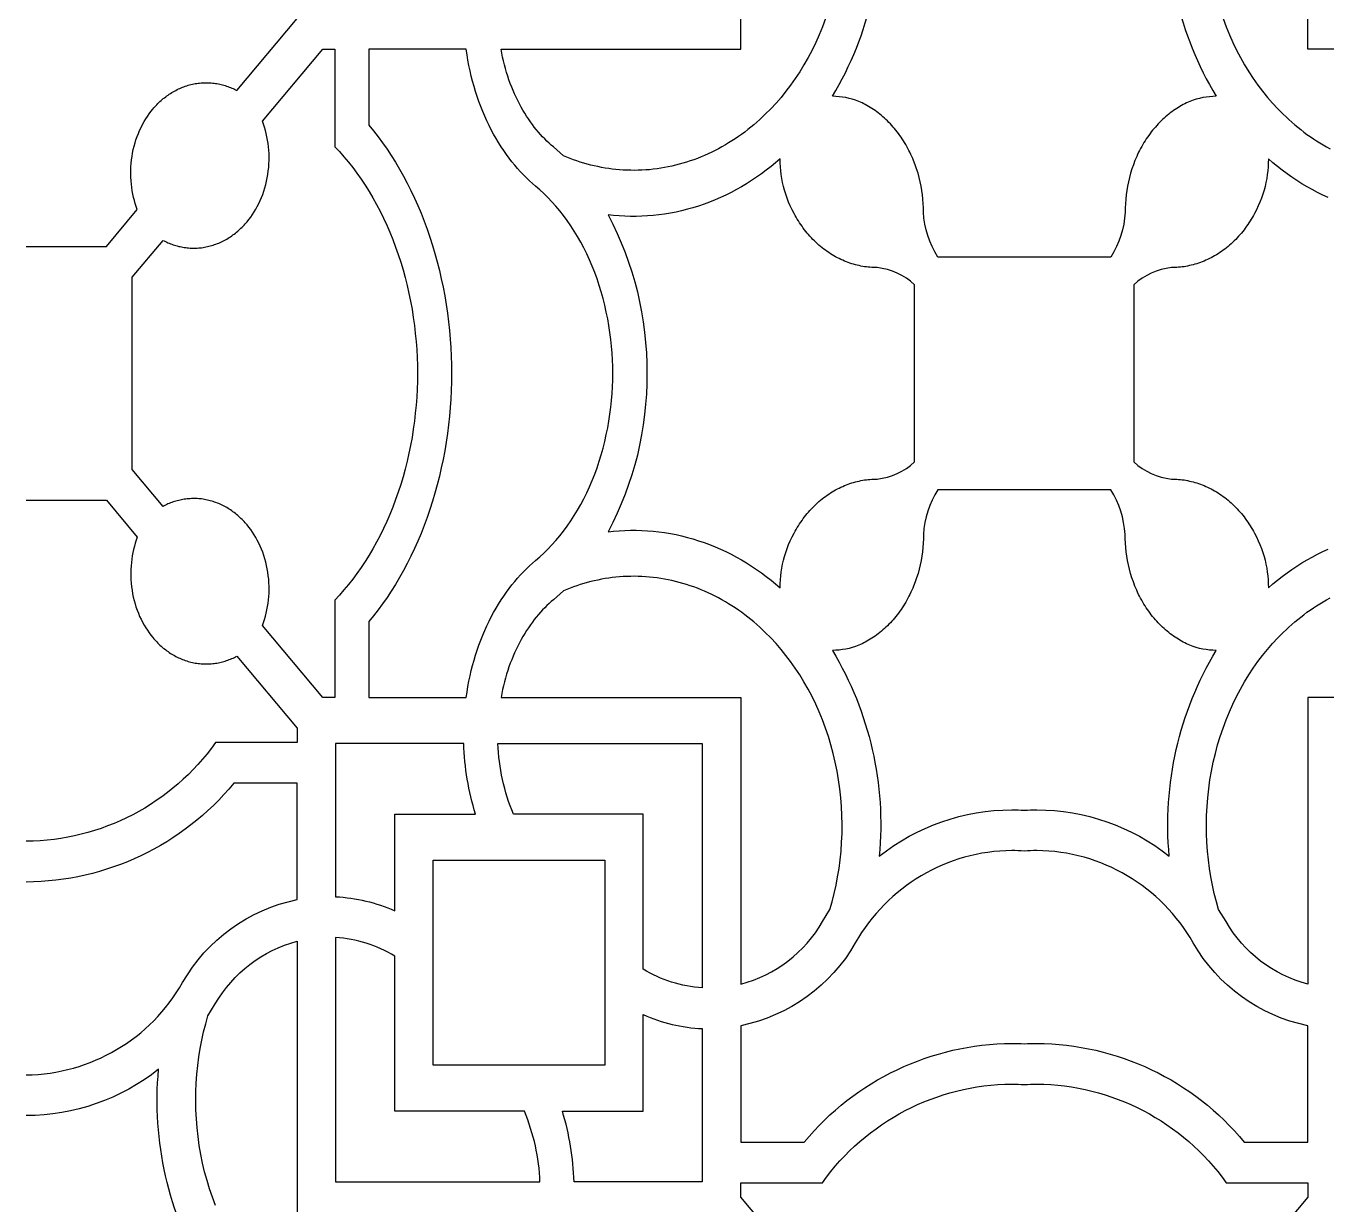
# Model space of a CAD drawing. Extents: x 59271 to 61367, y 41180 to 44085.
# Drawn here: x 59271.3 to 59470.2, y 43437.6 to 43617.8 of the extents above; entities that cross this region are included whole.
import ezdxf

# ---------------------------------------------------------------- set-up
doc = ezdxf.new("R2010")
doc.units = 0
doc.layers.get('0').update_dxf_attribs({"linetype": 'CONTINUOUS'})

msp = doc.modelspace()

# ---------------------------------------------------------------- linework, layer by layer
for points in [[(59393.51, 43618.95), (59393.04, 43617.7), (59392.54, 43616.48), (59392, 43615.28), (59391.44, 43614.12), (59390.84, 43612.98), (59390.21, 43611.88), (59389.56, 43610.81), (59388.88, 43609.78), (59388.17, 43608.78), (59387.45, 43607.83), (59386.7, 43606.9), (59385.94, 43606.02), (59385.13, 43605.15), (59384.3, 43604.31), (59383.87, 43603.9), (59383.44, 43603.5), (59382.99, 43603.1), (59382.54, 43602.72), (59382.08, 43602.34), (59381.62, 43601.97), (59381.15, 43601.6), (59380.67, 43601.25), (59380.19, 43600.91), (59379.7, 43600.57), (59379.2, 43600.25), (59378.69, 43599.93), (59378.19, 43599.63), (59377.67, 43599.33), (59377.15, 43599.05), (59376.63, 43598.78), (59376.1, 43598.52), (59375.56, 43598.26), (59375.02, 43598.02), (59374.48, 43597.8), (59373.93, 43597.58), (59373.38, 43597.37), (59372.83, 43597.18), (59372.27, 43597), (59371.71, 43596.83), (59371.15, 43596.67), (59370.58, 43596.52), (59370.02, 43596.39), (59369.45, 43596.27), (59368.88, 43596.16), (59368.31, 43596.07), (59367.74, 43595.98), (59367.16, 43595.91), (59366.59, 43595.85), (59366.02, 43595.81), (59365.44, 43595.77), (59364.87, 43595.75), (59364.3, 43595.74), (59363.73, 43595.75), (59363.16, 43595.76), (59362.59, 43595.79), (59362.03, 43595.83), (59361.46, 43595.88), (59360.9, 43595.94), (59360.35, 43596.02), (59359.79, 43596.1), (59359.24, 43596.2), (59358.69, 43596.31), (59358.14, 43596.43), (59357.6, 43596.56), (59357.06, 43596.7), (59356.53, 43596.85), (59356, 43597.01), (59355.47, 43597.18), (59354.95, 43597.36), (59354.44, 43597.55), (59353.93, 43597.75), (59353.43, 43597.96), (59351.91, 43599.32), (59351.57, 43599.61), (59351.24, 43599.91), (59350.91, 43600.22), (59350.58, 43600.54), (59350.25, 43600.88), (59349.93, 43601.23), (59349.61, 43601.59), (59349.29, 43601.97), (59348.98, 43602.36), (59348.68, 43602.76), (59348.38, 43603.17), (59348.08, 43603.6), (59347.79, 43604.04), (59347.51, 43604.49), (59347.24, 43604.95), (59346.97, 43605.42), (59346.71, 43605.91), (59346.45, 43606.4), (59346.21, 43606.91), (59345.97, 43607.42), (59345.74, 43607.95), (59345.52, 43608.48), (59345.31, 43609.03), (59345.11, 43609.58), (59344.92, 43610.14), (59344.74, 43610.71), (59344.57, 43611.29), (59344.42, 43611.87), (59344.27, 43612.46), (59344.13, 43613.05), (59344.01, 43613.65), (59343.89, 43614.25), (59380.56, 43614.25), (59380.56, 43658.07, -0.200602)], [(59503.9, 43614.25), (59467.23, 43614.25), (59467.23, 43658.07, 0.200602)], [(59446.06, 43638.5, 0.159593), (59453.23, 43607.06, 0.091636), (59449.21, 43606.29), (59448.96, 43606.17), (59448.7, 43606.05), (59448.45, 43605.93), (59448.2, 43605.8), (59447.95, 43605.66), (59447.7, 43605.52), (59447.45, 43605.36), (59447.2, 43605.21), (59446.95, 43605.05), (59446.71, 43604.88), (59446.46, 43604.7), (59446.22, 43604.52), (59445.98, 43604.33), (59445.74, 43604.14), (59445.51, 43603.94), (59445.28, 43603.73), (59445.05, 43603.52), (59444.82, 43603.3), (59444.59, 43603.08), (59444.37, 43602.85), (59444.16, 43602.61), (59443.94, 43602.37), (59443.73, 43602.13), (59443.52, 43601.88), (59443.32, 43601.62), (59443.12, 43601.36), (59442.93, 43601.09), (59442.74, 43600.82), (59442.55, 43600.54), (59442.37, 43600.26), (59442.19, 43599.98), (59442.02, 43599.69), (59441.85, 43599.4), (59441.69, 43599.1), (59441.53, 43598.8), (59441.38, 43598.5), (59441.23, 43598.19), (59441.09, 43597.88), (59440.95, 43597.56), (59440.82, 43597.25), (59440.57, 43596.61), (59440.35, 43595.96), (59440.14, 43595.3), (59439.96, 43594.64), (59439.81, 43593.98), (59439.67, 43593.31), (59439.56, 43592.65), (59439.47, 43591.98), (59439.4, 43591.32), (59439.35, 43590.65), (59439.32, 43590), (59439.31, 43589.35, -0.12671), (59437.12, 43582.5), (59410.67, 43582.5, -0.12671), (59408.48, 43589.35), (59408.47, 43590), (59408.44, 43590.65), (59408.39, 43591.32), (59408.33, 43591.98), (59408.23, 43592.65), (59408.12, 43593.31), (59407.98, 43593.98), (59407.83, 43594.64), (59407.65, 43595.3), (59407.44, 43595.96), (59407.22, 43596.61), (59406.97, 43597.25), (59406.84, 43597.56), (59406.7, 43597.88), (59406.56, 43598.19), (59406.41, 43598.5), (59406.26, 43598.8), (59406.1, 43599.1), (59405.94, 43599.4), (59405.77, 43599.69), (59405.6, 43599.98), (59405.42, 43600.26), (59405.24, 43600.54), (59405.05, 43600.82), (59404.86, 43601.09), (59404.67, 43601.36), (59404.47, 43601.62), (59404.27, 43601.88), (59404.06, 43602.13), (59403.85, 43602.37), (59403.63, 43602.61), (59403.42, 43602.85), (59403.2, 43603.08), (59402.97, 43603.3), (59402.74, 43603.52), (59402.51, 43603.73), (59402.28, 43603.94), (59402.05, 43604.14), (59401.81, 43604.33), (59401.57, 43604.52), (59401.33, 43604.7), (59401.08, 43604.88), (59400.84, 43605.05), (59400.59, 43605.21), (59400.34, 43605.36), (59400.09, 43605.52), (59399.84, 43605.66), (59399.59, 43605.8), (59399.34, 43605.93), (59399.09, 43606.05), (59398.83, 43606.17), (59398.58, 43606.29, 0.091636), (59394.56, 43607.06, 0.159593), (59401.73, 43638.5, 0.16816)], [(59470.35, 43591.59), (59469.53, 43591.97), (59468.72, 43592.37), (59467.92, 43592.8), (59467.13, 43593.24), (59466.35, 43593.71), (59465.58, 43594.2), (59464.82, 43594.71), (59464.07, 43595.23), (59463.34, 43595.78), (59462.62, 43596.34), (59461.91, 43596.92), (59461.22, 43597.51, -0.065359), (59460.57, 43592.71), (59460.37, 43592.11), (59460.16, 43591.5), (59459.92, 43590.9), (59459.67, 43590.31), (59459.39, 43589.72), (59459.09, 43589.14), (59458.93, 43588.85), (59458.77, 43588.57), (59458.6, 43588.29), (59458.43, 43588.01), (59458.25, 43587.74), (59458.07, 43587.46), (59457.88, 43587.2), (59457.69, 43586.93), (59457.5, 43586.67), (59457.29, 43586.42), (59457.09, 43586.16), (59456.88, 43585.92), (59456.66, 43585.67), (59456.44, 43585.44), (59456.22, 43585.2), (59455.99, 43584.98), (59455.76, 43584.75), (59455.53, 43584.54), (59455.29, 43584.32), (59455.05, 43584.12), (59454.8, 43583.92), (59454.55, 43583.72), (59454.3, 43583.53), (59454.05, 43583.35), (59453.79, 43583.18), (59453.53, 43583.01), (59453.27, 43582.84), (59453, 43582.68), (59452.74, 43582.53), (59452.47, 43582.39), (59452.2, 43582.25), (59451.93, 43582.12), (59451.65, 43582), (59451.38, 43581.88), (59451.1, 43581.77), (59450.83, 43581.66), (59450.55, 43581.56), (59450.27, 43581.47), (59449.99, 43581.39), (59449.71, 43581.31), (59449.43, 43581.24), (59449.15, 43581.18), (59448.87, 43581.12), (59448.6, 43581.07), (59448.32, 43581.02), (59448.04, 43580.98), (59447.76, 43580.95), (59447.49, 43580.93), (59447.21, 43580.91), (59446.94, 43580.89), (59446.67, 43580.88), (59446.4, 43580.88, 0.165069), (59440.67, 43578.27), (59440.67, 43551.18, 0.165069), (59446.4, 43548.57), (59446.67, 43548.56), (59446.94, 43548.56), (59447.21, 43548.54), (59447.49, 43548.52), (59447.76, 43548.5), (59448.04, 43548.46), (59448.32, 43548.43), (59448.6, 43548.38), (59448.87, 43548.33), (59449.15, 43548.27), (59449.43, 43548.21), (59449.71, 43548.14), (59449.99, 43548.06), (59450.27, 43547.97), (59450.55, 43547.88), (59450.83, 43547.79), (59451.1, 43547.68), (59451.38, 43547.57), (59451.65, 43547.45), (59451.93, 43547.33), (59452.2, 43547.2), (59452.47, 43547.06), (59452.74, 43546.91), (59453, 43546.76), (59453.27, 43546.61), (59453.53, 43546.44), (59453.79, 43546.27), (59454.05, 43546.1), (59454.3, 43545.91), (59454.55, 43545.73), (59454.8, 43545.53), (59455.05, 43545.33), (59455.29, 43545.12), (59455.53, 43544.91), (59455.76, 43544.69), (59455.99, 43544.47), (59456.22, 43544.24), (59456.44, 43544.01), (59456.66, 43543.77), (59456.88, 43543.53), (59457.09, 43543.28), (59457.29, 43543.03), (59457.5, 43542.78), (59457.69, 43542.52), (59457.88, 43542.25), (59458.07, 43541.98), (59458.25, 43541.71), (59458.43, 43541.44), (59458.6, 43541.16), (59458.77, 43540.88), (59458.93, 43540.59), (59459.09, 43540.31), (59459.39, 43539.73), (59459.67, 43539.14), (59459.92, 43538.55), (59460.16, 43537.95), (59460.37, 43537.34), (59460.57, 43536.74, -0.065359), (59461.22, 43531.93), (59461.91, 43532.53), (59462.62, 43533.11), (59463.34, 43533.67), (59464.07, 43534.22), (59464.82, 43534.74), (59465.58, 43535.25), (59466.35, 43535.74), (59467.13, 43536.2), (59467.92, 43536.65), (59468.72, 43537.07), (59469.53, 43537.48), (59470.35, 43537.86)], [(59271.27, 43545.35), (59283.55, 43545.35), (59288.28, 43539.7), (59288.12, 43539.25), (59287.97, 43538.78), (59287.83, 43538.31), (59287.71, 43537.82), (59287.6, 43537.33), (59287.51, 43536.83), (59287.43, 43536.32), (59287.37, 43535.81), (59287.32, 43535.29), (59287.29, 43534.76), (59287.28, 43534.23), (59287.28, 43533.7), (59287.3, 43533.17), (59287.34, 43532.64), (59287.39, 43532.11), (59287.47, 43531.58), (59287.56, 43531.05), (59287.66, 43530.53), (59287.79, 43530.02), (59287.93, 43529.52), (59288.08, 43529.02), (59288.25, 43528.53), (59288.44, 43528.05), (59288.64, 43527.58), (59288.85, 43527.13), (59289.07, 43526.69), (59289.31, 43526.26), (59289.56, 43525.85), (59289.82, 43525.45), (59290.09, 43525.06), (59290.37, 43524.69), (59290.65, 43524.34), (59290.8, 43524.17), (59290.95, 43524), (59291.1, 43523.83), (59291.25, 43523.67), (59291.41, 43523.51), (59291.58, 43523.35), (59291.74, 43523.19), (59291.91, 43523.04), (59292.08, 43522.89), (59292.26, 43522.74), (59292.43, 43522.6), (59292.62, 43522.46), (59292.8, 43522.32), (59292.99, 43522.19), (59293.17, 43522.06), (59293.37, 43521.93), (59293.56, 43521.81), (59293.76, 43521.7), (59293.95, 43521.58), (59294.16, 43521.47), (59294.36, 43521.37), (59294.56, 43521.27), (59294.77, 43521.17), (59294.98, 43521.08), (59295.19, 43521), (59295.4, 43520.92), (59295.62, 43520.84), (59295.83, 43520.77), (59296.05, 43520.7), (59296.27, 43520.64), (59296.49, 43520.59), (59296.71, 43520.54), (59296.93, 43520.49), (59297.15, 43520.45), (59297.37, 43520.41), (59297.59, 43520.38), (59297.81, 43520.36), (59298.04, 43520.34), (59298.26, 43520.32), (59298.48, 43520.31), (59298.7, 43520.31), (59298.93, 43520.31), (59299.15, 43520.31), (59299.37, 43520.32), (59299.59, 43520.34), (59299.81, 43520.36), (59300.03, 43520.38), (59300.24, 43520.42), (59300.46, 43520.45), (59300.68, 43520.49), (59300.89, 43520.53), (59301.1, 43520.58), (59301.31, 43520.64), (59301.52, 43520.7), (59301.73, 43520.76), (59301.93, 43520.83), (59302.14, 43520.9), (59302.34, 43520.97), (59302.54, 43521.05), (59302.73, 43521.13), (59302.93, 43521.22), (59303.12, 43521.31), (59303.31, 43521.41), (59303.5, 43521.5), (59312.71, 43510.5), (59312.71, 43508.3), (59300.25, 43508.3, -0.240747), (59271.27, 43493.21)], [(59503.9, 43515.2), (59467.23, 43515.2), (59467.23, 43471.38, -0.200602), (59454.74, 43480.95), (59453.6, 43482.77), (59453.26, 43483.98), (59452.95, 43485.22), (59452.67, 43486.48), (59452.43, 43487.76), (59452.22, 43489.06), (59452.05, 43490.38), (59451.91, 43491.71), (59451.82, 43493.05), (59451.76, 43494.41), (59451.75, 43495.77), (59451.77, 43497.14), (59451.84, 43498.5), (59451.95, 43499.87), (59452.1, 43501.24), (59452.29, 43502.6), (59452.52, 43503.95), (59452.8, 43505.29), (59453.11, 43506.62), (59453.46, 43507.93), (59453.85, 43509.23), (59454.28, 43510.5), (59454.75, 43511.75), (59455.25, 43512.97), (59455.79, 43514.17), (59456.35, 43515.33), (59456.95, 43516.47), (59457.58, 43517.57), (59458.23, 43518.64), (59458.91, 43519.67), (59459.62, 43520.66), (59460.34, 43521.62), (59461.09, 43522.54), (59461.86, 43523.43), (59462.66, 43524.3), (59463.49, 43525.14), (59463.92, 43525.55), (59464.35, 43525.95), (59464.8, 43526.35), (59465.25, 43526.73), (59465.71, 43527.11), (59466.17, 43527.48), (59466.64, 43527.84), (59467.12, 43528.2), (59467.6, 43528.54), (59468.1, 43528.87), (59468.59, 43529.2), (59469.1, 43529.51), (59469.6, 43529.82), (59470.12, 43530.11), (59470.64, 43530.4)], [(59271.27, 43457.51, 0.26745), (59295.2, 43471.62, -0.215544), (59312.71, 43484.29), (59312.71, 43502.07), (59303.02, 43502.07, -0.222359), (59271.27, 43486.98), (59271.27, 43486.98)], [(59300.23, 43437.56), (59299.76, 43438.81), (59299.33, 43440.08), (59298.94, 43441.37), (59298.58, 43442.68), (59298.27, 43444.01), (59298, 43445.35), (59297.76, 43446.71), (59297.57, 43448.07), (59297.42, 43449.43), (59297.31, 43450.8), (59297.25, 43452.17), (59297.22, 43453.54), (59297.24, 43454.9), (59297.29, 43456.25), (59297.39, 43457.6), (59297.52, 43458.93), (59297.69, 43460.25), (59297.9, 43461.55), (59298.15, 43462.83), (59298.42, 43464.09), (59298.74, 43465.32), (59299.08, 43466.54), (59300.21, 43468.35, -0.200602), (59312.71, 43477.93), (59312.71, 43434.11)], [(59298.7, 43426.92, -0.159593), (59291.53, 43458.36, -0.16816), (59271.27, 43451.29)], [(59389.77, 43427.8), (59380.56, 43438.81), (59380.56, 43441.01), (59393.02, 43441.01, -0.240747), (59422, 43456.1, -0.013206), (59423.9, 43456.04, -0.013206), (59425.79, 43456.1, -0.240747), (59454.77, 43441.01), (59467.23, 43441.01), (59467.23, 43438.81), (59458.02, 43427.8)]]:
    msp.add_lwpolyline(points, format="xyb")
for points in [[(59271.27, 43584.1), (59283.55, 43584.1), (59288.28, 43589.75), (59288.12, 43590.2), (59287.97, 43590.67), (59287.83, 43591.14), (59287.71, 43591.62), (59287.6, 43592.12), (59287.51, 43592.62), (59287.43, 43593.13), (59287.37, 43593.64), (59287.32, 43594.16), (59287.29, 43594.69), (59287.28, 43595.22), (59287.28, 43595.75), (59287.3, 43596.28), (59287.34, 43596.81), (59287.39, 43597.34), (59287.47, 43597.87), (59287.56, 43598.39), (59287.66, 43598.91), (59287.79, 43599.43), (59287.93, 43599.93), (59288.08, 43600.43), (59288.25, 43600.92), (59288.44, 43601.4), (59288.64, 43601.86), (59288.85, 43602.32), (59289.07, 43602.76), (59289.31, 43603.19), (59289.56, 43603.6), (59289.82, 43604), (59290.09, 43604.39), (59290.37, 43604.75), (59290.65, 43605.11), (59290.8, 43605.28), (59290.95, 43605.45), (59291.1, 43605.62), (59291.25, 43605.78), (59291.41, 43605.94), (59291.58, 43606.1), (59291.74, 43606.26), (59291.91, 43606.41), (59292.08, 43606.56), (59292.26, 43606.71), (59292.43, 43606.85), (59292.62, 43606.99), (59292.8, 43607.13), (59292.99, 43607.26), (59293.17, 43607.39), (59293.37, 43607.51), (59293.56, 43607.64), (59293.76, 43607.75), (59293.95, 43607.87), (59294.16, 43607.97), (59294.36, 43608.08), (59294.56, 43608.18), (59294.77, 43608.27), (59294.98, 43608.36), (59295.19, 43608.45), (59295.4, 43608.53), (59295.62, 43608.61), (59295.83, 43608.68), (59296.05, 43608.74), (59296.27, 43608.81), (59296.49, 43608.86), (59296.71, 43608.91), (59296.93, 43608.96), (59297.15, 43609), (59297.37, 43609.04), (59297.59, 43609.07), (59297.81, 43609.09), (59298.04, 43609.11), (59298.26, 43609.13), (59298.48, 43609.14), (59298.7, 43609.14), (59298.93, 43609.14), (59299.15, 43609.14), (59299.37, 43609.12), (59299.59, 43609.11), (59299.81, 43609.09), (59300.03, 43609.06), (59300.24, 43609.03), (59300.46, 43609), (59300.68, 43608.96), (59300.89, 43608.91), (59301.1, 43608.86), (59301.31, 43608.81), (59301.52, 43608.75), (59301.73, 43608.69), (59301.93, 43608.62), (59302.14, 43608.55), (59302.34, 43608.48), (59302.54, 43608.4), (59302.73, 43608.31), (59302.93, 43608.23), (59303.12, 43608.14), (59303.31, 43608.04), (59303.5, 43607.94), (59312.71, 43618.95)], [(59454.28, 43618.95), (59454.75, 43617.7), (59455.25, 43616.48), (59455.79, 43615.28), (59456.35, 43614.12), (59456.95, 43612.98), (59457.58, 43611.88), (59458.23, 43610.81), (59458.91, 43609.78), (59459.62, 43608.78), (59460.34, 43607.83), (59461.09, 43606.9), (59461.86, 43606.02), (59462.66, 43605.15), (59463.49, 43604.31), (59463.92, 43603.9), (59464.35, 43603.5), (59464.8, 43603.1), (59465.25, 43602.72), (59465.71, 43602.34), (59466.17, 43601.97), (59466.64, 43601.6), (59467.12, 43601.25), (59467.6, 43600.91), (59468.1, 43600.57), (59468.59, 43600.25), (59469.1, 43599.93), (59469.6, 43599.63), (59470.12, 43599.33), (59470.64, 43599.05)]]:
    msp.add_lwpolyline(points)
for points in [[(59287.48, 43564.72), (59287.48, 43579.4), (59292.21, 43585.05), (59292.4, 43584.96), (59292.59, 43584.86), (59292.78, 43584.77), (59292.97, 43584.68), (59293.17, 43584.6), (59293.37, 43584.52), (59293.57, 43584.45), (59293.77, 43584.38), (59293.98, 43584.31), (59294.19, 43584.25), (59294.4, 43584.19), (59294.61, 43584.13), (59294.82, 43584.09), (59295.03, 43584.04), (59295.25, 43584), (59295.46, 43583.97), (59295.68, 43583.94), (59295.9, 43583.91), (59296.12, 43583.89), (59296.34, 43583.87), (59296.56, 43583.86), (59296.78, 43583.86), (59297, 43583.86), (59297.23, 43583.86), (59297.45, 43583.87), (59297.67, 43583.89), (59297.89, 43583.91), (59298.12, 43583.93), (59298.34, 43583.96), (59298.56, 43584), (59298.78, 43584.04), (59299, 43584.09), (59299.22, 43584.14), (59299.44, 43584.19), (59299.66, 43584.25), (59299.87, 43584.32), (59300.09, 43584.39), (59300.3, 43584.47), (59300.52, 43584.55), (59300.73, 43584.63), (59300.94, 43584.73), (59301.14, 43584.82), (59301.35, 43584.92), (59301.55, 43585.02), (59301.75, 43585.13), (59301.95, 43585.25), (59302.15, 43585.36), (59302.34, 43585.48), (59302.53, 43585.61), (59302.72, 43585.74), (59302.91, 43585.87), (59303.09, 43586.01), (59303.27, 43586.15), (59303.45, 43586.29), (59303.63, 43586.44), (59303.8, 43586.59), (59303.97, 43586.74), (59304.13, 43586.9), (59304.29, 43587.06), (59304.45, 43587.22), (59304.61, 43587.38), (59304.76, 43587.55), (59304.91, 43587.72), (59305.06, 43587.89), (59305.34, 43588.24), (59305.62, 43588.61), (59305.89, 43589), (59306.15, 43589.4), (59306.4, 43589.81), (59306.63, 43590.24), (59306.86, 43590.68), (59307.07, 43591.14), (59307.27, 43591.6), (59307.46, 43592.08), (59307.63, 43592.57), (59307.78, 43593.07), (59307.92, 43593.57), (59308.04, 43594.08), (59308.15, 43594.6), (59308.24, 43595.13), (59308.31, 43595.66), (59308.37, 43596.19), (59308.41, 43596.72), (59308.43, 43597.25), (59308.43, 43597.78), (59308.42, 43598.31), (59308.39, 43598.84), (59308.34, 43599.36), (59308.28, 43599.87), (59308.2, 43600.38), (59308.11, 43600.88), (59308, 43601.38), (59307.88, 43601.86), (59307.74, 43602.33), (59307.59, 43602.8), (59307.43, 43603.25), (59316.64, 43614.25), (59318.48, 43614.25), (59318.48, 43599.36), (59319.18, 43598.61), (59319.87, 43597.83), (59320.55, 43597.02), (59321.22, 43596.18), (59321.87, 43595.31), (59322.5, 43594.41), (59323.12, 43593.48), (59323.72, 43592.52), (59324.3, 43591.54), (59324.86, 43590.53), (59325.41, 43589.5), (59325.93, 43588.45), (59326.42, 43587.38), (59326.9, 43586.28), (59327.35, 43585.16), (59327.78, 43584.03), (59328.18, 43582.88), (59328.56, 43581.72), (59328.92, 43580.54), (59329.24, 43579.35), (59329.54, 43578.15), (59329.82, 43576.94), (59330.07, 43575.73), (59330.29, 43574.51), (59330.48, 43573.28), (59330.65, 43572.05), (59330.79, 43570.83), (59330.91, 43569.6), (59331, 43568.37), (59331.06, 43567.15), (59331.1, 43565.93), (59331.11, 43564.72), (59331.1, 43563.51), (59331.06, 43562.3), (59331, 43561.07), (59330.91, 43559.85), (59330.79, 43558.62), (59330.65, 43557.39), (59330.48, 43556.17), (59330.29, 43554.94), (59330.07, 43553.72), (59329.82, 43552.5), (59329.54, 43551.3), (59329.24, 43550.1), (59328.92, 43548.91), (59328.56, 43547.73), (59328.18, 43546.57), (59327.78, 43545.42), (59327.35, 43544.28), (59326.9, 43543.17), (59326.42, 43542.07), (59325.93, 43541), (59325.41, 43539.94), (59324.86, 43538.91), (59324.3, 43537.91), (59323.72, 43536.93), (59323.12, 43535.97), (59322.5, 43535.04), (59321.87, 43534.14), (59321.22, 43533.27), (59320.55, 43532.43), (59319.87, 43531.62), (59319.18, 43530.84), (59318.48, 43530.08), (59318.48, 43515.2), (59316.64, 43515.2), (59307.43, 43526.2), (59307.59, 43526.65), (59307.74, 43527.12), (59307.88, 43527.59), (59308, 43528.07), (59308.11, 43528.57), (59308.2, 43529.07), (59308.28, 43529.58), (59308.34, 43530.09), (59308.39, 43530.61), (59308.42, 43531.14), (59308.43, 43531.67), (59308.43, 43532.2), (59308.41, 43532.73), (59308.37, 43533.26), (59308.31, 43533.79), (59308.24, 43534.32), (59308.15, 43534.84), (59308.04, 43535.36), (59307.92, 43535.88), (59307.78, 43536.38), (59307.63, 43536.88), (59307.46, 43537.37), (59307.27, 43537.85), (59307.07, 43538.31), (59306.86, 43538.77), (59306.63, 43539.21), (59306.4, 43539.64), (59306.15, 43540.05), (59305.89, 43540.45), (59305.62, 43540.84), (59305.34, 43541.2), (59305.06, 43541.56), (59304.91, 43541.73), (59304.76, 43541.9), (59304.61, 43542.07), (59304.45, 43542.23), (59304.29, 43542.39), (59304.13, 43542.55), (59303.97, 43542.71), (59303.8, 43542.86), (59303.63, 43543.01), (59303.45, 43543.16), (59303.27, 43543.3), (59303.09, 43543.44), (59302.91, 43543.58), (59302.72, 43543.71), (59302.53, 43543.84), (59302.34, 43543.96), (59302.15, 43544.09), (59301.95, 43544.2), (59301.75, 43544.32), (59301.55, 43544.42), (59301.35, 43544.53), (59301.14, 43544.63), (59300.94, 43544.72), (59300.73, 43544.81), (59300.52, 43544.9), (59300.3, 43544.98), (59300.09, 43545.06), (59299.87, 43545.13), (59299.66, 43545.19), (59299.44, 43545.25), (59299.22, 43545.31), (59299, 43545.36), (59298.78, 43545.41), (59298.56, 43545.45), (59298.34, 43545.48), (59298.12, 43545.52), (59297.89, 43545.54), (59297.67, 43545.56), (59297.45, 43545.58), (59297.23, 43545.59), (59297, 43545.59), (59296.78, 43545.59), (59296.56, 43545.58), (59296.34, 43545.57), (59296.12, 43545.56), (59295.9, 43545.54), (59295.68, 43545.51), (59295.46, 43545.48), (59295.25, 43545.45), (59295.03, 43545.41), (59294.82, 43545.36), (59294.61, 43545.31), (59294.4, 43545.26), (59294.19, 43545.2), (59293.98, 43545.14), (59293.77, 43545.07), (59293.57, 43545), (59293.37, 43544.93), (59293.17, 43544.85), (59292.97, 43544.76), (59292.78, 43544.68), (59292.59, 43544.59), (59292.4, 43544.49), (59292.21, 43544.39), (59287.48, 43550.04)], [(59360.98, 43564.72), (59360.97, 43565.75), (59360.93, 43566.79), (59360.87, 43567.83), (59360.79, 43568.87), (59360.68, 43569.91), (59360.55, 43570.96), (59360.39, 43572.01), (59360.2, 43573.05), (59359.99, 43574.09), (59359.76, 43575.12), (59359.5, 43576.15), (59359.21, 43577.16), (59358.9, 43578.17), (59358.57, 43579.16), (59358.21, 43580.14), (59357.83, 43581.1), (59357.42, 43582.05), (59356.99, 43582.98), (59356.54, 43583.88), (59356.07, 43584.77), (59355.58, 43585.63), (59355.08, 43586.47), (59354.55, 43587.28), (59354, 43588.07), (59353.44, 43588.83), (59352.87, 43589.56), (59352.28, 43590.26), (59351.68, 43590.94), (59351.07, 43591.58), (59350.44, 43592.2), (59349.81, 43592.78), (59349.17, 43593.33), (59348.7, 43593.73), (59348.24, 43594.15), (59347.78, 43594.59), (59347.32, 43595.05), (59346.87, 43595.52), (59346.43, 43596.02), (59345.99, 43596.53), (59345.55, 43597.06), (59345.13, 43597.61), (59344.71, 43598.17), (59344.3, 43598.76), (59343.9, 43599.36), (59343.51, 43599.98), (59343.13, 43600.62), (59342.76, 43601.27), (59342.4, 43601.94), (59342.06, 43602.62), (59341.72, 43603.32), (59341.4, 43604.03), (59341.09, 43604.76), (59340.8, 43605.5), (59340.52, 43606.25), (59340.25, 43607.01), (59340, 43607.79), (59339.77, 43608.57), (59339.55, 43609.36), (59339.35, 43610.16), (59339.16, 43610.97), (59338.99, 43611.78), (59338.83, 43612.6), (59338.69, 43613.42), (59338.57, 43614.25), (59323.69, 43614.25), (59323.69, 43602.67), (59324.4, 43601.79), (59325.1, 43600.89), (59325.79, 43599.95), (59326.46, 43598.99), (59327.11, 43598), (59327.75, 43596.98), (59328.37, 43595.94), (59328.97, 43594.87), (59329.55, 43593.77), (59330.11, 43592.66), (59330.65, 43591.52), (59331.17, 43590.36), (59331.67, 43589.18), (59332.14, 43587.98), (59332.59, 43586.76), (59333.01, 43585.53), (59333.41, 43584.28), (59333.79, 43583.02), (59334.14, 43581.75), (59334.46, 43580.46), (59334.76, 43579.17), (59335.04, 43577.87), (59335.28, 43576.56), (59335.5, 43575.24), (59335.69, 43573.93), (59335.86, 43572.61), (59336, 43571.29), (59336.12, 43569.97), (59336.2, 43568.65), (59336.27, 43567.34), (59336.3, 43566.03), (59336.32, 43564.72), (59336.3, 43563.42), (59336.27, 43562.11), (59336.2, 43560.8), (59336.12, 43559.48), (59336, 43558.16), (59335.86, 43556.84), (59335.69, 43555.52), (59335.5, 43554.2), (59335.28, 43552.89), (59335.04, 43551.58), (59334.76, 43550.28), (59334.46, 43548.99), (59334.14, 43547.7), (59333.79, 43546.43), (59333.41, 43545.17), (59333.01, 43543.92), (59332.59, 43542.69), (59332.14, 43541.47), (59331.67, 43540.27), (59331.17, 43539.09), (59330.65, 43537.93), (59330.11, 43536.79), (59329.55, 43535.68), (59328.97, 43534.58), (59328.37, 43533.51), (59327.75, 43532.47), (59327.11, 43531.45), (59326.46, 43530.46), (59325.79, 43529.5), (59325.1, 43528.56), (59324.4, 43527.65), (59323.69, 43526.78), (59323.69, 43515.2), (59338.57, 43515.2), (59338.69, 43516.02), (59338.83, 43516.85), (59338.99, 43517.67), (59339.16, 43518.48), (59339.35, 43519.29), (59339.55, 43520.09), (59339.77, 43520.88), (59340, 43521.66), (59340.25, 43522.44), (59340.52, 43523.2), (59340.8, 43523.95), (59341.09, 43524.69), (59341.4, 43525.41), (59341.72, 43526.13), (59342.06, 43526.83), (59342.4, 43527.51), (59342.76, 43528.18), (59343.13, 43528.83), (59343.51, 43529.47), (59343.9, 43530.09), (59344.3, 43530.69), (59344.71, 43531.27), (59345.13, 43531.84), (59345.55, 43532.39), (59345.99, 43532.92), (59346.43, 43533.43), (59346.87, 43533.93), (59347.32, 43534.4), (59347.78, 43534.86), (59348.24, 43535.3), (59348.7, 43535.71), (59349.17, 43536.12), (59349.81, 43536.67), (59350.44, 43537.25), (59351.07, 43537.87), (59351.68, 43538.51), (59352.28, 43539.19), (59352.87, 43539.89), (59353.44, 43540.62), (59354, 43541.38), (59354.55, 43542.17), (59355.08, 43542.98), (59355.58, 43543.82), (59356.07, 43544.68), (59356.54, 43545.57), (59356.99, 43546.47), (59357.42, 43547.4), (59357.83, 43548.34), (59358.21, 43549.31), (59358.57, 43550.29), (59358.9, 43551.28), (59359.21, 43552.28), (59359.5, 43553.3), (59359.76, 43554.33), (59359.99, 43555.36), (59360.2, 43556.4), (59360.39, 43557.44), (59360.55, 43558.49), (59360.68, 43559.53), (59360.79, 43560.58), (59360.87, 43561.62), (59360.93, 43562.66), (59360.97, 43563.7)], [(59359.74, 43458.99), (59333.53, 43458.99), (59333.53, 43490.32), (59359.74, 43490.32)]]:
    msp.add_lwpolyline(points, close=True)
for points in [[(59360.26, 43540.5), (59361.11, 43540.6), (59361.97, 43540.67), (59362.83, 43540.71), (59363.69, 43540.74), (59364.56, 43540.74), (59365.43, 43540.72), (59366.3, 43540.67), (59367.17, 43540.6), (59368.04, 43540.5), (59368.91, 43540.38), (59369.78, 43540.24), (59370.65, 43540.07), (59371.51, 43539.88), (59372.38, 43539.66), (59373.23, 43539.42), (59374.09, 43539.15), (59374.94, 43538.87), (59375.78, 43538.55), (59376.61, 43538.22), (59377.44, 43537.86), (59378.26, 43537.48), (59379.07, 43537.07), (59379.87, 43536.65), (59380.66, 43536.2), (59381.44, 43535.74), (59382.21, 43535.25), (59382.97, 43534.74), (59383.72, 43534.22), (59384.45, 43533.67), (59385.17, 43533.11), (59385.88, 43532.53), (59386.57, 43531.93, -0.065359), (59387.22, 43536.74), (59387.42, 43537.34), (59387.63, 43537.95), (59387.87, 43538.55), (59388.12, 43539.14), (59388.4, 43539.73), (59388.7, 43540.31), (59388.86, 43540.59), (59389.02, 43540.88), (59389.19, 43541.16), (59389.36, 43541.44), (59389.54, 43541.71), (59389.72, 43541.98), (59389.91, 43542.25), (59390.1, 43542.52), (59390.29, 43542.78), (59390.5, 43543.03), (59390.7, 43543.28), (59390.91, 43543.53), (59391.13, 43543.77), (59391.35, 43544.01), (59391.57, 43544.24), (59391.8, 43544.47), (59392.03, 43544.69), (59392.26, 43544.91), (59392.5, 43545.12), (59392.74, 43545.33), (59392.99, 43545.53), (59393.24, 43545.73), (59393.49, 43545.91), (59393.74, 43546.1), (59394, 43546.27), (59394.26, 43546.44), (59394.52, 43546.61), (59394.79, 43546.76), (59395.05, 43546.91), (59395.32, 43547.06), (59395.59, 43547.2), (59395.86, 43547.33), (59396.14, 43547.45), (59396.41, 43547.57), (59396.69, 43547.68), (59396.96, 43547.79), (59397.24, 43547.88), (59397.52, 43547.97), (59397.8, 43548.06), (59398.08, 43548.14), (59398.36, 43548.21), (59398.64, 43548.27), (59398.92, 43548.33), (59399.19, 43548.38), (59399.47, 43548.43), (59399.75, 43548.46), (59400.03, 43548.5), (59400.3, 43548.52), (59400.58, 43548.54), (59400.85, 43548.56), (59401.12, 43548.56), (59401.39, 43548.57, 0.165069), (59407.12, 43551.18), (59407.12, 43578.27, 0.165069), (59401.39, 43580.88), (59401.12, 43580.88), (59400.85, 43580.89), (59400.58, 43580.91), (59400.3, 43580.93), (59400.03, 43580.95), (59399.75, 43580.98), (59399.47, 43581.02), (59399.19, 43581.07), (59398.92, 43581.12), (59398.64, 43581.18), (59398.36, 43581.24), (59398.08, 43581.31), (59397.8, 43581.39), (59397.52, 43581.47), (59397.24, 43581.56), (59396.96, 43581.66), (59396.69, 43581.77), (59396.41, 43581.88), (59396.14, 43582), (59395.86, 43582.12), (59395.59, 43582.25), (59395.32, 43582.39), (59395.05, 43582.53), (59394.79, 43582.68), (59394.52, 43582.84), (59394.26, 43583.01), (59394, 43583.18), (59393.74, 43583.35), (59393.49, 43583.53), (59393.24, 43583.72), (59392.99, 43583.92), (59392.74, 43584.12), (59392.5, 43584.32), (59392.26, 43584.54), (59392.03, 43584.75), (59391.8, 43584.98), (59391.57, 43585.2), (59391.35, 43585.44), (59391.13, 43585.67), (59390.91, 43585.92), (59390.7, 43586.16), (59390.5, 43586.42), (59390.29, 43586.67), (59390.1, 43586.93), (59389.91, 43587.2), (59389.72, 43587.46), (59389.54, 43587.74), (59389.36, 43588.01), (59389.19, 43588.29), (59389.02, 43588.57), (59388.86, 43588.85), (59388.7, 43589.14), (59388.4, 43589.72), (59388.12, 43590.31), (59387.87, 43590.9), (59387.63, 43591.5), (59387.42, 43592.11), (59387.22, 43592.71, -0.065359), (59386.57, 43597.51), (59385.88, 43596.92), (59385.17, 43596.34), (59384.45, 43595.78), (59383.72, 43595.23), (59382.97, 43594.71), (59382.21, 43594.2), (59381.44, 43593.71), (59380.66, 43593.24), (59379.87, 43592.8), (59379.07, 43592.37), (59378.26, 43591.97), (59377.44, 43591.59), (59376.61, 43591.23), (59375.78, 43590.9), (59374.94, 43590.58), (59374.09, 43590.29), (59373.23, 43590.03), (59372.38, 43589.79), (59371.51, 43589.57), (59370.65, 43589.38), (59369.78, 43589.21), (59368.91, 43589.06), (59368.04, 43588.94), (59367.17, 43588.85), (59366.3, 43588.78), (59365.43, 43588.73), (59364.56, 43588.71), (59363.69, 43588.71), (59362.83, 43588.73), (59361.97, 43588.78), (59361.11, 43588.85), (59360.26, 43588.95, -0.124595), (59366.19, 43564.72, -0.124595)], [(59425.79, 43498.02, -0.16816), (59446.06, 43490.94, -0.159593), (59453.23, 43522.38, -0.091636), (59449.21, 43523.16), (59448.96, 43523.27), (59448.7, 43523.39), (59448.45, 43523.52), (59448.2, 43523.65), (59447.95, 43523.79), (59447.7, 43523.93), (59447.45, 43524.08), (59447.2, 43524.24), (59446.95, 43524.4), (59446.71, 43524.57), (59446.46, 43524.75), (59446.22, 43524.93), (59445.98, 43525.12), (59445.74, 43525.31), (59445.51, 43525.51), (59445.28, 43525.72), (59445.05, 43525.93), (59444.82, 43526.15), (59444.59, 43526.37), (59444.37, 43526.6), (59444.16, 43526.83), (59443.94, 43527.07), (59443.73, 43527.32), (59443.52, 43527.57), (59443.32, 43527.83), (59443.12, 43528.09), (59442.93, 43528.36), (59442.74, 43528.63), (59442.55, 43528.9), (59442.37, 43529.18), (59442.19, 43529.47), (59442.02, 43529.76), (59441.85, 43530.05), (59441.69, 43530.35), (59441.53, 43530.65), (59441.38, 43530.95), (59441.23, 43531.26), (59441.09, 43531.57), (59440.95, 43531.88), (59440.82, 43532.2), (59440.57, 43532.84), (59440.35, 43533.49), (59440.14, 43534.14), (59439.96, 43534.8), (59439.81, 43535.47), (59439.67, 43536.14), (59439.56, 43536.8), (59439.47, 43537.47), (59439.4, 43538.13), (59439.35, 43538.79), (59439.32, 43539.45), (59439.31, 43540.1, 0.12671), (59437.12, 43546.94), (59410.67, 43546.94, 0.12671), (59408.48, 43540.1), (59408.47, 43539.45), (59408.44, 43538.79), (59408.39, 43538.13), (59408.33, 43537.47), (59408.23, 43536.8), (59408.12, 43536.14), (59407.98, 43535.47), (59407.83, 43534.8), (59407.65, 43534.14), (59407.44, 43533.49), (59407.22, 43532.84), (59406.97, 43532.2), (59406.84, 43531.88), (59406.7, 43531.57), (59406.56, 43531.26), (59406.41, 43530.95), (59406.26, 43530.65), (59406.1, 43530.35), (59405.94, 43530.05), (59405.77, 43529.76), (59405.6, 43529.47), (59405.42, 43529.18), (59405.24, 43528.9), (59405.05, 43528.63), (59404.86, 43528.36), (59404.67, 43528.09), (59404.47, 43527.83), (59404.27, 43527.57), (59404.06, 43527.32), (59403.85, 43527.07), (59403.63, 43526.83), (59403.42, 43526.6), (59403.2, 43526.37), (59402.97, 43526.15), (59402.74, 43525.93), (59402.51, 43525.72), (59402.28, 43525.51), (59402.05, 43525.31), (59401.81, 43525.12), (59401.57, 43524.93), (59401.33, 43524.75), (59401.08, 43524.57), (59400.84, 43524.4), (59400.59, 43524.24), (59400.34, 43524.08), (59400.09, 43523.93), (59399.84, 43523.79), (59399.59, 43523.65), (59399.34, 43523.52), (59399.09, 43523.39), (59398.83, 43523.27), (59398.58, 43523.16, -0.091636), (59394.56, 43522.38, -0.159593), (59401.73, 43490.94, -0.16816), (59422, 43498.02, -0.014447), (59423.9, 43497.96, -0.014447)], [(59380.56, 43471.38, 0.200602), (59393.05, 43480.95), (59394.19, 43482.77), (59394.53, 43483.98), (59394.84, 43485.22), (59395.12, 43486.48), (59395.36, 43487.76), (59395.57, 43489.06), (59395.75, 43490.38), (59395.88, 43491.71), (59395.97, 43493.05), (59396.03, 43494.41), (59396.05, 43495.77), (59396.02, 43497.14), (59395.95, 43498.5), (59395.84, 43499.87), (59395.69, 43501.24), (59395.5, 43502.6), (59395.27, 43503.95), (59395, 43505.29), (59394.68, 43506.62), (59394.33, 43507.93), (59393.94, 43509.23), (59393.51, 43510.5), (59393.04, 43511.75), (59392.54, 43512.97), (59392, 43514.17), (59391.44, 43515.33), (59390.84, 43516.47), (59390.21, 43517.57), (59389.56, 43518.64), (59388.88, 43519.67), (59388.17, 43520.66), (59387.45, 43521.62), (59386.7, 43522.54), (59385.94, 43523.43), (59385.13, 43524.3), (59384.3, 43525.14), (59383.87, 43525.55), (59383.44, 43525.95), (59382.99, 43526.35), (59382.54, 43526.73), (59382.08, 43527.11), (59381.62, 43527.48), (59381.15, 43527.84), (59380.67, 43528.2), (59380.19, 43528.54), (59379.7, 43528.87), (59379.2, 43529.2), (59378.69, 43529.51), (59378.19, 43529.82), (59377.67, 43530.11), (59377.15, 43530.4), (59376.63, 43530.67), (59376.1, 43530.93), (59375.56, 43531.18), (59375.02, 43531.42), (59374.48, 43531.65), (59373.93, 43531.87), (59373.38, 43532.08), (59372.83, 43532.27), (59372.27, 43532.45), (59371.71, 43532.62), (59371.15, 43532.78), (59370.58, 43532.92), (59370.02, 43533.06), (59369.45, 43533.18), (59368.88, 43533.29), (59368.31, 43533.38), (59367.74, 43533.46), (59367.16, 43533.54), (59366.59, 43533.59), (59366.02, 43533.64), (59365.44, 43533.67), (59364.87, 43533.7), (59364.3, 43533.71), (59363.73, 43533.7), (59363.16, 43533.69), (59362.59, 43533.66), (59362.03, 43533.62), (59361.46, 43533.57), (59360.9, 43533.51), (59360.35, 43533.43), (59359.79, 43533.35), (59359.24, 43533.25), (59358.69, 43533.14), (59358.14, 43533.02), (59357.6, 43532.89), (59357.06, 43532.75), (59356.53, 43532.6), (59356, 43532.44), (59355.47, 43532.27), (59354.95, 43532.09), (59354.44, 43531.89), (59353.93, 43531.69), (59353.43, 43531.48), (59351.91, 43530.13), (59351.57, 43529.84), (59351.24, 43529.54), (59350.91, 43529.23), (59350.58, 43528.9), (59350.25, 43528.57), (59349.93, 43528.22), (59349.61, 43527.85), (59349.29, 43527.48), (59348.98, 43527.09), (59348.68, 43526.69), (59348.38, 43526.27), (59348.08, 43525.85), (59347.79, 43525.41), (59347.51, 43524.96), (59347.24, 43524.5), (59346.97, 43524.03), (59346.71, 43523.54), (59346.45, 43523.05), (59346.21, 43522.54), (59345.97, 43522.02), (59345.74, 43521.5), (59345.52, 43520.96), (59345.31, 43520.42), (59345.11, 43519.87), (59344.92, 43519.31), (59344.74, 43518.74), (59344.57, 43518.16), (59344.42, 43517.58), (59344.27, 43516.99), (59344.13, 43516.4), (59344.01, 43515.8), (59343.89, 43515.2), (59380.56, 43515.2)], [(59318.6, 43484.73, -0.093744), (59327.64, 43482.58), (59327.64, 43497.35), (59340, 43497.35, -0.067508), (59338.2, 43508.16), (59318.6, 43508.16)], [(59345.8, 43497.35, -0.090687), (59343.42, 43508.16), (59374.67, 43508.16), (59374.67, 43470.81, -0.123377), (59365.63, 43473.66), (59365.63, 43497.35)], [(59423.9, 43491.71, 0.017043), (59422, 43491.8, 0.26745), (59398.06, 43477.68, -0.215544), (59380.56, 43465.02), (59380.56, 43447.23), (59390.25, 43447.23, -0.222359), (59422, 43462.32, -0.011427), (59423.9, 43462.27, -0.011427), (59425.79, 43462.32, -0.222359), (59457.54, 43447.23), (59467.23, 43447.23), (59467.23, 43465.02, -0.215544), (59449.73, 43477.68, 0.26745), (59425.79, 43491.8, 0.017043)], [(59327.64, 43475.65, 0.123377), (59318.6, 43478.5), (59318.6, 43441.15), (59349.85, 43441.15, 0.090687), (59347.46, 43451.95), (59327.64, 43451.95)], [(59365.63, 43466.72, 0.093744), (59374.67, 43464.58), (59374.67, 43441.15), (59355.06, 43441.15, 0.067508), (59353.27, 43451.95), (59365.63, 43451.95)]]:
    msp.add_lwpolyline(points, format="xyb", close=True)

doc.saveas('drawing.dxf')
